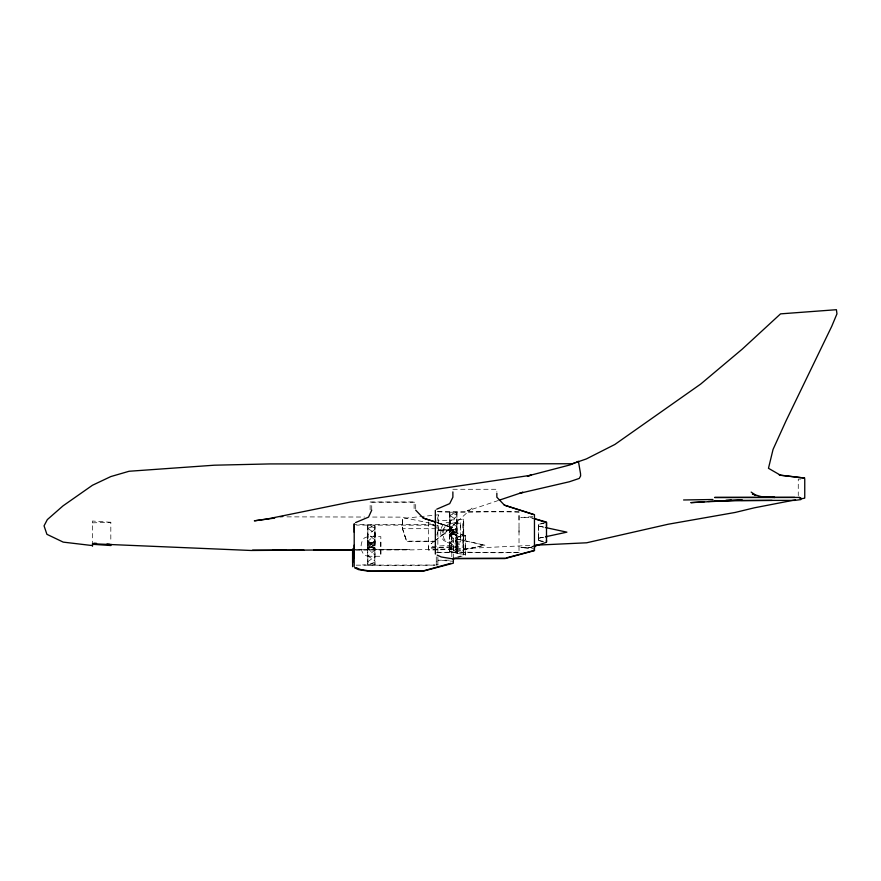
<?xml version="1.0" encoding="UTF-8"?>
<svg xmlns="http://www.w3.org/2000/svg" width="881" height="881" viewBox="0 0 881 881"><rect width="100%" height="100%" fill="white"/><g stroke="black" fill="none" stroke-linecap="round" stroke-linejoin="round"><path stroke-width="0.66" stroke-dasharray="4.41 3.3" d="M380.834 554.325L380.834 542.123M434.983 541.463L406.648 541.474L402.507 528.699L402.507 518.457L438.672 514.779L438.672 528.699L436.833 535.075M428.618 549.458L428.573 521.475M436.271 561.252L436.271 565.106L436.271 556.781M437.868 561.208L437.868 565.007L437.868 557.001M453.396 558.411L453.396 545.097M453.396 550.118L453.308 527.587L437.086 522.565M453.396 531.981L453.396 529.393L439.696 530.483L449.343 530.483L465.344 535.494L465.344 539.414M455.862 552.761L455.862 551.572M456.964 548.929L457.448 553.257L465.344 554.612M456.964 547.101L457.448 537.212L465.344 535.901M456.964 540.031L456.964 539.018L484.671 545.185L456.964 551.264L456.964 545.141M460.444 540.031L460.444 532.179M460.444 527.829L460.444 522.4L447.262 522.4L443.914 523.71C439.597 528.303 439.597 536.066 443.914 540.659L447.262 541.969L460.444 541.969L460.444 522.4M463.758 544.876L463.78 549.16L428.662 550.063L428.618 546.705L463.34 544.414L463.34 546.473L463.296 519.184L436.591 520.946M463.296 519.184L463.758 554.479L455.862 553.158L455.862 536.981L463.758 535.67M457.966 557.409L465.344 555.019L465.344 535.494M437.659 552.574L519.019 552.464L519.019 551.44M519.019 532.157L519.019 525.891M519.019 520.253L519.019 512.896M538.599 538.886L538.599 540.053L538.61 537.399M538.61 538.643L538.599 524.272L543.984 523.391M374.81 549.281L367.685 544.194L367.917 525.362L375.042 527.939L374.843 544.095L367.718 541.518L367.685 564.787L374.81 562.276M456.787 536.254L449.662 531.177L449.894 515.319L457.019 512.61L456.821 531.067L449.695 528.49L449.894 512.346L457.019 514.922M374.81 548.731L367.685 545.956L367.917 534.393L375.042 529.36L374.843 540.934L367.685 547.453M437.196 533.688L438.672 528.699L402.507 528.699L402.507 518.457M437.196 519.702L438.672 514.779M455.862 553.158L456.534 551.528L484.924 545.185L456.534 538.996L455.862 536.981M367.685 548.5L374.81 541.683M449.662 535.483L456.787 528.666M367.685 541.518L374.81 535.119M449.662 534.437L456.787 528.027L456.787 522.092L449.662 528.501L449.662 551.77L456.787 549.259M380.834 546.484L380.834 536.694L367.652 536.694L364.305 538.005C359.988 542.597 359.988 550.361 364.305 554.953L367.652 556.263L374.81 550.03M449.662 543.236L456.787 537.014M434.3 541.286L431.095 543.753L443.925 533.886L472.051 508.073L467.194 510.969L498.261 500.518M435.368 540.46L443.925 533.886L446.887 530.362L444.674 534.514L441.293 530.428L431.106 523.402L401.329 517.125L370.009 517.048M367.718 545.967L374.843 540.934M374.81 544.469L367.685 549.237L374.81 542.982L374.81 564.589L367.685 561.814M367.685 561.66L374.81 556.891M456.787 531.452L449.662 536.221L456.787 529.955L456.787 551.572L449.662 548.797M449.662 548.632L456.787 543.874M538.61 538.302L544.161 537.069M367.917 528.336L375.042 525.627L374.843 541.485L367.718 544.194M449.695 531.177L456.821 528.468M367.685 548.643L374.81 546.132M449.662 535.615L456.787 533.104M436.304 552.783C463.659 550.856 491.521 553.918 519.019 552.222M456.369 557.387L463.758 554.953L463.758 550.559M532.961 546.749L530.505 547.564L520.847 547.564L531.463 548.445M532.961 546.572L530.505 547.376L520.847 547.376L532.785 548.356M543.808 537.377C535.219 537.256 538.005 542.366 545.24 541.518M545.24 522.719L538.599 523.876L538.599 540.482L542.729 541.176M450.698 527.245L436.811 522.752L451.722 527.356L451.81 529.173L438.099 530.252L447.757 530.252L463.758 535.274L463.758 537.058M532.785 516.607L520.847 517.543L530.505 517.543L532.961 518.237L530.505 517.543M355.858 550.041L411.845 549.887L463.736 548.566L533.368 545.295M356.199 565.162L435.159 565.04M92.45 522.851L110.819 522.279L110.819 542.333M800.851 479.044L798.263 479.077L798.263 495.64M434.928 565.117L394.446 565.569L362.565 564.886M356.342 549.832L410.028 549.392L355.043 549.744M452.878 489.274L496.851 489.274L496.851 491.917M402.507 528.699L406.648 541.165L433.639 541.165M367.652 556.263L380.834 556.263L380.834 550.834M449.343 560.195L438.099 560.217L452.966 561.274M286.92 516.861L364.558 517.037M519.019 512.114C491.521 510.418 463.659 513.48 436.304 511.542M433.573 524.624L354.922 524.536M436.513 525.197L356.508 525.098M437.659 511.751L519.019 511.872L519.019 552.464M110.819 522.279L92.45 521.034L92.45 543.764M544.04 527.201L538.654 526.034L538.599 524.272L538.709 526.056M538.809 526.1L544.161 527.256M437.13 522.565L452.283 527.477M449.662 532.928L456.787 535.714M449.662 542.751L456.787 547.828M367.685 555.768L374.81 560.845M404.577 534.921L406.648 541.165M463.34 544.414L463.78 547.101L428.662 547.993L428.618 546.705M463.78 549.16L463.296 545.879L428.573 548.169L428.662 550.052M538.599 525.439L538.61 526.926M465.344 545.097L465.344 555.019M463.758 538.941L463.758 541.892M463.736 521.871L463.736 548.566M455.862 539.998L455.862 542.311M451.81 529.173L451.81 557.001M451.81 535.163L451.81 539.778M437.868 525.847L437.868 525.208L437.868 555.856M415.7 508.833L415.7 502.214L371.727 502.214L371.727 510.154M414.114 508.601L414.114 501.983L370.141 501.983L370.141 509.923M367.685 525.241L367.685 542.608L374.81 542.652L374.81 525.285L367.685 525.241M449.662 512.213L449.662 529.58L456.787 529.635L456.787 512.257L449.662 512.213M367.917 528.501L367.718 540.923L374.843 547.222L375.042 540.174L367.917 533.919L367.718 540.967L374.843 545.735L375.042 533.324L367.917 528.501M449.894 515.484L449.695 527.906L456.821 534.205L457.019 527.146L449.894 520.891L449.695 527.939L456.821 532.719L457.019 520.297L449.894 515.484M449.894 521.376L449.695 532.95L456.821 527.917L457.019 516.343L449.894 521.376M443.837 528.567L442.945 533.457L443.837 538.357L446.282 541.936L449.629 543.247L462.811 543.247L462.811 523.677L449.629 523.677L446.282 524.988L443.837 528.567M456.821 534.481L449.695 534.602L449.894 551.969L457.019 551.847L456.821 534.481M374.843 547.497L367.718 547.619L367.917 564.985L375.042 564.864L374.843 547.497M449.894 528.666L457.019 535.483L449.894 528.666M367.917 541.683L375.042 548.5L367.917 541.683M456.821 536.1L449.695 529.723L449.894 535.659L457.019 542.035L456.821 536.1M374.843 549.127L367.718 542.751L367.917 548.687L375.042 555.063L374.843 549.127"/><path stroke-width="1.32" d="M110.929 544.315L110.929 545.526L92.56 544.293M352.62 562.53L352.62 551.616M354.206 557.948L354.206 545.097M354.206 532.256L354.206 524.316M453.396 558.224L453.308 563.19L423.816 570.987L370.438 571.097L360.142 569.445L356.078 567.617M534.547 547.861L534.547 545.548M546.495 540.009L546.495 542.278L534.194 546.341M546.495 538.093L546.495 535.163M533.446 514.537L504.306 505.132L534.459 514.647L534.459 550.614L504.967 558.576L451.59 558.686L441.293 556.99L437.229 555.129M371.727 510.154L368.555 517.114L355.55 522.587M575.756 462.602L578.421 461.27L580.513 473.538L580.623 475.927L579.258 478.427L569.357 481.764L519.845 493.25L522.851 492.248L499.296 500.166M436.712 509.196L449.717 503.613L452.878 497.214L452.878 491.917M574.897 462.822L570.139 464.893L527.378 476.048L531.375 475.2L350.693 501.994L267.857 518.854L254.345 520.825L274.696 518.083M534.194 546.176L537.884 544.976M453.043 559.006L455.499 558.213M450.709 563.344L422.219 571.185L368.853 571.295L358.545 569.611L354.492 567.76M506.267 557.904L534.459 550.394L534.117 548.467M545.493 536.782L566.901 532.157L545.493 527.543M795.488 499.857L754.334 507.819L735.195 512.445L668.205 524.228L586.614 542.795L534.734 545.229M800.774 498.888L804.749 498.161M280.114 516.729L282.823 516.519M704.315 501.752L690.825 502.644L742.187 499.968L725.823 500.551M708.357 501.487L717.806 500.86M725.889 500.331L731.285 499.979M717.641 500.86L714.909 500.959L772.086 500.397M683.59 499.968L712.916 499.505M252.539 550.185L286.314 550.185M293.186 550.14L297.315 550.107M313.801 550.008L355.043 549.744L251.173 550.482L92.45 543.764L92.56 546.099M794.794 497.38L714.59 497.468L798.88 497.435L800.719 497.809L800.785 499.604L794.794 500.397L740.866 500.397M272.57 550.273L303.978 550.185M313.537 550.162L354.492 550.052M452.966 558.367L504.967 558.257M423.243 518.072L435.82 522.158L423.243 518.072L415.7 510.154M772.086 497.38L774.961 497.435L761.074 496.587L752.407 494.043L755.535 495.078L751.174 492.105M93.871 543.17L96.492 543.346M106.986 544.051L109.618 544.227M780.632 475.3L804.749 478.075L779.278 475.013L780.632 475.3L768.474 468.296L773.055 449.42L786.149 420.611L831.719 326.366L836.95 313.867L836.41 309.705L780.544 313.867L742.265 349.118L700.67 384.083L614.883 444.453L586.35 458.935L572.32 463.758L269.861 463.924L214.347 465.201L129.111 471.258L110.819 476.566L92.45 485.266L63.014 505.87L47.321 519.614L44.05 525.847L46.913 534.315L63.223 542.123L92.45 545.581M798.88 497.435L800.521 497.82L799.067 497.479M534.194 518.59L546.506 522.081L546.506 526.475M534.194 518.7L546.506 522.554L546.495 535.296M504.395 505.132L496.851 497.214L496.851 493.239M804.749 478.989L804.749 497.413M546.495 536.232L546.495 541.76M435.357 510.264L435.357 554.061M354.206 523.644L354.206 566.571M352.62 548.918L352.62 566.692"/></g></svg>
